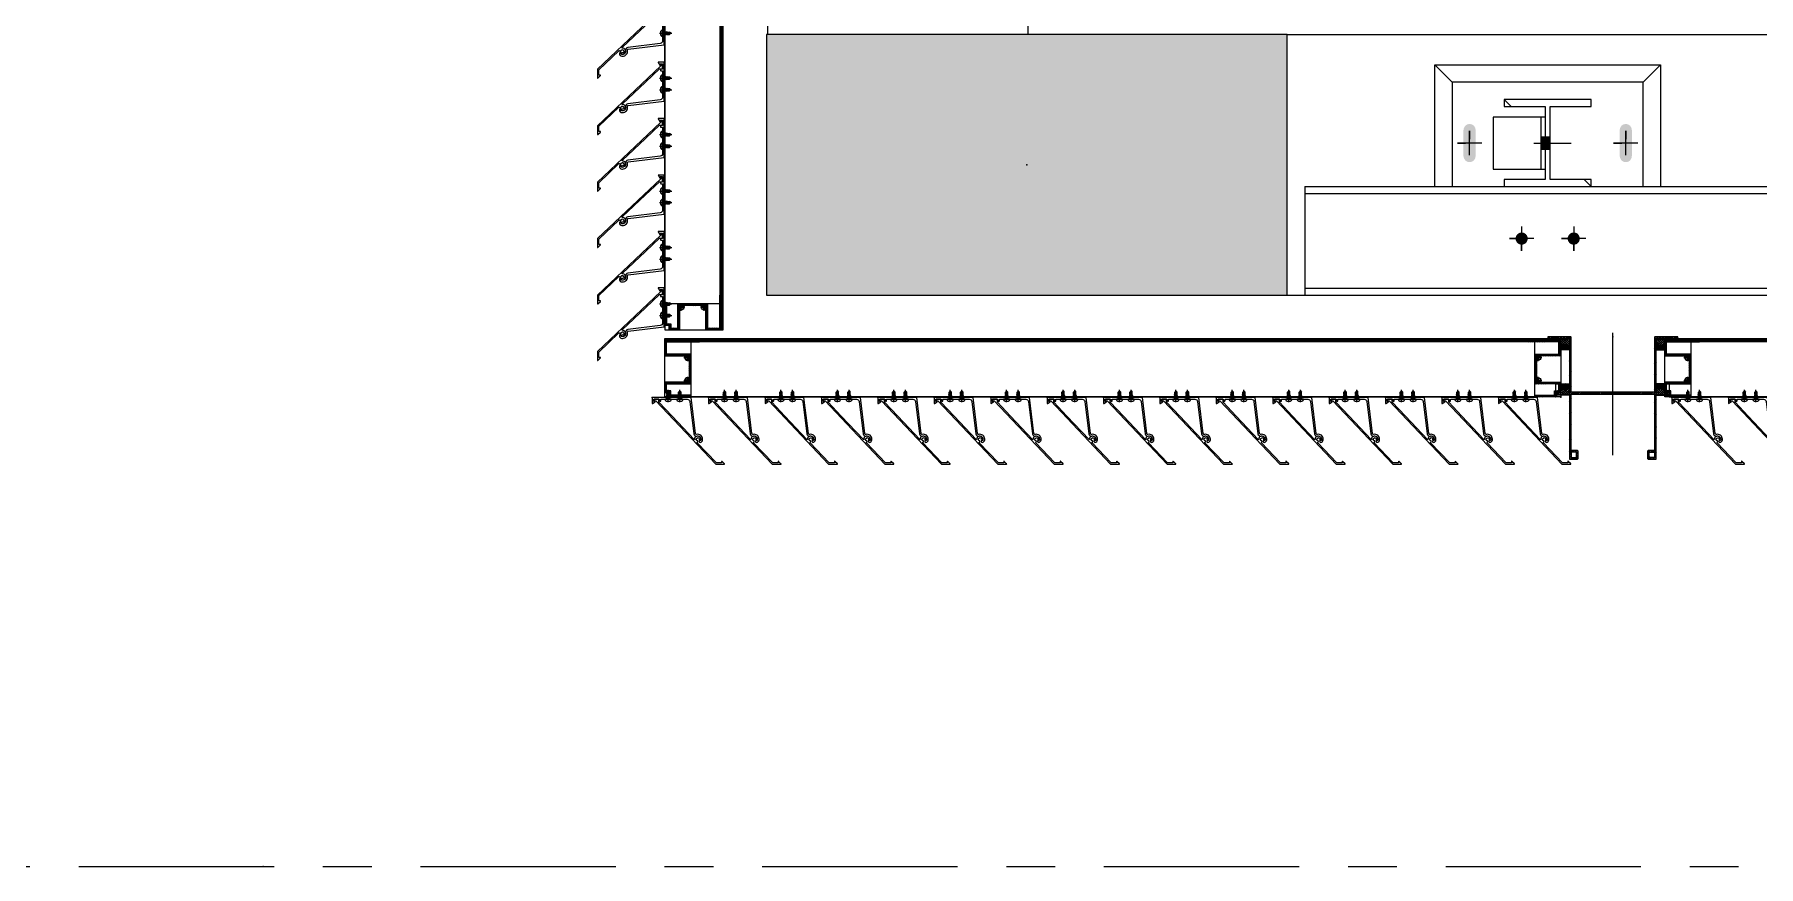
# Model space of a CAD drawing. Header units: millimetres. Extents: x -153298 to 620751, y -313239 to 250031.
# Drawn here: x 64442 to 66428, y 56229 to 57187 of the extents above; entities that cross this region are included whole.
import ezdxf
from ezdxf.enums import TextEntityAlignment as Align

# ---------------------------------------------------------------- set-up
doc = ezdxf.new("R2010")
doc.units = ezdxf.units.MM
for name, pattern in [('CENTER', [2, 1.25, -0.25, 0.25, -0.25]), ('TA_GL_000.90000', [2.475, 0.9, -0.225, 0.225, -0.225, 0.9]), ('XKITLINE00', [0]), ('XKITLINE02', [4, 2, -2])]:
    doc.linetypes.add(name, pattern=pattern)
for name, color, linetype in [('000 - 0_SYM_DWG_GRIDLINE_MAIN_COLOR_251', 251, 'Continuous'), ('000 - 0_SYM_DWG_SLOPE-SYM_TEXT_COLOR_3', 3, 'Continuous'), ('000 - CONCRETE_COL_HATCH_', 251, 'Continuous'), ('000 - EXISTING_COLUMN_CUT_COLOR_5', 5, 'Continuous'), ('000 - EXISTING_CONCRETE_MAIN_COLOR_1', 1, 'Continuous'), ('000 - EXISTING_STEEL-STRUCTURE_MAIN_COLOR_1', 1, 'Continuous'), ('000 - EXISTING_STEEL-STRUCTURE_MAIN_COLOR_2', 2, 'Continuous'), ('000 - GRID', 251, 'CENTER'), ('010 - ASPG_ACCESSORIES_MAIN_COLOR_1', 1, 'Continuous'), ('010 - ASPG_EXTR_MAIN_COLOR_2', 2, 'Continuous'), ('010 - ASPG_FASTERN_MAIN_COLOR_1', 1, 'Continuous'), ('010 - ASPG_FASTERN_SUB_COLOR_1', 2, 'Continuous'), ('010 - ASPG_FASTERN_SYMBOL_', 251, 'Continuous'), ('010 - ASPG_FRAMING_CUT_COLOR_4', 4, 'Continuous'), ('010 - ASPG_FRAMING_DEF_SUB', 250, 'Continuous'), ('010 - ASPG_FRAMING_HATCH_', 251, 'Continuous'), ('010 - ASPG_FRAMING_MAIN_COLOR_2', 2, 'Continuous'), ('010 - ASPG_FRAMING_SUB_COLOR_2', 2, 'Continuous'), ('010 - ASPG_FRAMING_WIPEOUT_', 250, 'Continuous'), ('BOLT & SCREW', 251, 'Continuous')]:
    doc.layers.add(name, color=color, linetype=linetype)
doc.layers.add('010 - ASPG_EXTR_DEF_SUB', color=250, linetype='Continuous', plot=False)
doc.layers.add('010 - ASPG_FASTERN_DEF_SUB', color=250, linetype='Continuous', plot=False)
doc.layers.add('12-GRID', color=1, linetype='CENTER', lineweight=13)
doc.layers.add('SCREW', color=8, linetype='Continuous', lineweight=5)
doc.styles.add('ARIAL', font='arial.ttf')
doc.styles.add('TA', font='', dxfattribs={"height": 4.5})
doc.styles.get('TA').set_extended_font_data('Cordia New')
pattern_1 = [(270, (1257419.24324, -520041.6224), (0.65495992507, -1.1344238721), [0.7562825814, -1.5125651628]), (30, (1257419.24324, -520041.6224), (0.65495992936, 1.1344238696), [0.7562825814, -1.5125651628]), (330, (1257419.24324, -520041.6224), (1.30991985442, -2.48e-09), [-1.5125651628, 0.7562825814])]
pattern_2 = [(315, (1257419.4929, -520021.6224), (1.3369313545, 1.3369313545), []), (45, (1257419.4929, -520021.6224), (-1.3369313545, 1.3369313545), [])]
pattern_3 = [(270, (1257419.4425, -520043.9224), (0.65495992507, -1.1344238721), [0.7562825814, -1.5125651628]), (30, (1257419.4425, -520043.9224), (0.65495992936, 1.1344238696), [0.7562825814, -1.5125651628]), (330, (1257419.4425, -520043.9224), (1.30991985442, -2.48e-09), [-1.5125651628, 0.7562825814])]
pattern_4 = [(315, (1257419.1929, -520023.9224), (1.3369313545, 1.3369313545), []), (45, (1257419.1929, -520023.9224), (-1.3369313545, 1.3369313545), [])]

# ---------------------------------------------------------------- blocks, each defined once
blk = doc.blocks.new('*A215214')
at = {"layer": '000 - EXISTING_STEEL-STRUCTURE_MAIN_COLOR_1', "linetype": 'XKITLINE00', "lineweight": 0}
for p, q in [((444.062408, 138.915979), (443.998408, 138.979979)), ((443.998408, 138.979979), (443.998408, 138.979979)), ((444.422408, 138.555979), (444.374408, 138.603979)), ((444.798408, 138.179979), (444.734408, 138.243979))]:
    blk.add_line(p, q, dxfattribs=at)
blk = doc.blocks.new('*A21372057')
at = {"layer": '000 - EXISTING_CONCRETE_MAIN_COLOR_1', "linetype": 'XKITLINE00', "lineweight": 0}
for p, q in [((441.998408, 140.179979), (488.150408, 140.179979)), ((441.998408, 137.779979), (442.158408, 137.779979))]:
    blk.add_line(p, q, dxfattribs=at)
blk = doc.blocks.new('*A21842104')
at = {"layer": '000 - EXISTING_CONCRETE_MAIN_COLOR_1', "linetype": 'XKITLINE00', "lineweight": 0}
for p, q in [((439.608418, 140.179979), (439.608418, 162.339977)), ((437.208418, 140.179979), (437.208418, 140.339979))]:
    blk.add_line(p, q, dxfattribs=at)
blk = doc.blocks.new('*A22462166')
at = {"layer": '000 - EXISTING_STEEL-STRUCTURE_MAIN_COLOR_1', "linetype": 'XKITLINE00', "lineweight": 0}
for p, q in [((445.278408, 139.139979), (443.518408, 139.139979)), ((443.518408, 139.139979), (443.518408, 138.179979)), ((445.278408, 138.179979), (445.278408, 139.139979))]:
    blk.add_line(p, q, dxfattribs=at)
blk = doc.blocks.new('*A22472167')
at = {"layer": '000 - EXISTING_STEEL-STRUCTURE_MAIN_COLOR_1', "linetype": 'XKITLINE00', "lineweight": 0}
for p, q in [((443.358408, 138.179979), (443.358408, 139.299979)), ((443.358408, 139.299979), (445.438408, 139.299979)), ((443.518408, 139.139979), (443.358408, 139.299979)), ((445.278408, 139.139979), (445.438408, 139.299979)), ((445.438408, 139.299979), (445.438408, 138.179979))]:
    blk.add_line(p, q, dxfattribs=at)
blk = doc.blocks.new('*A22482168')
at = {"layer": '000 - EXISTING_STEEL-STRUCTURE_MAIN_COLOR_1', "linetype": 'XKITLINE00', "lineweight": 0}
for p, q in [((444.374408, 138.820005), (443.894408, 138.820005)), ((443.894408, 138.820005), (443.894408, 138.340005)), ((444.334408, 138.820005), (444.334408, 138.340005)), ((443.894408, 138.340005), (444.374408, 138.340005))]:
    blk.add_line(p, q, dxfattribs=at)
blk = doc.blocks.new('*A22732193')
at = {"layer": '000 - EXISTING_STEEL-STRUCTURE_MAIN_COLOR_2', "linetype": 'XKITLINE00', "lineweight": 0}
for p, q in [((442.158408, 138.179979), (442.158408, 137.179979)), ((442.158408, 138.179979), (443.998408, 138.179979)), ((442.158408, 138.115979), (487.990408, 138.115979)), ((444.798408, 138.179979), (464.674408, 138.179979)), ((442.158408, 137.243979), (487.990408, 137.243979)), ((442.158408, 137.179979), (487.990408, 137.179979))]:
    blk.add_line(p, q, dxfattribs=at)
blk = doc.blocks.new('*A22752195')
at = {"layer": '000 - EXISTING_STEEL-STRUCTURE_MAIN_COLOR_1', "linetype": 'XKITLINE00', "lineweight": 0}
for p, q in [((444.798408, 138.979979), (443.998408, 138.979979)), ((443.998408, 138.979979), (443.998408, 138.915979)), ((443.998408, 138.915979), (444.374408, 138.915979)), ((444.374408, 138.915979), (444.374408, 138.243979)), ((444.422408, 138.915979), (444.798408, 138.915979)), ((444.422408, 138.243979), (444.422408, 138.915979)), ((444.798408, 138.915979), (444.798408, 138.979979)), ((444.374408, 138.243979), (443.998408, 138.243979)), ((443.998408, 138.243979), (443.998408, 138.179979)), ((443.998408, 138.179979), (444.798408, 138.179979)), ((444.798408, 138.243979), (444.422408, 138.243979)), ((444.798408, 138.179979), (444.798408, 138.243979))]:
    blk.add_line(p, q, dxfattribs=at)
blk = doc.blocks.new('*A22922212')
at = {"layer": '000 - EXISTING_STEEL-STRUCTURE_MAIN_COLOR_1', "linetype": 'XKITLINE02', "lineweight": 0}
for p, q in [((444.271048, 138.579953), (444.614408, 138.579953)), ((444.334408, 138.635953), (444.374408, 138.635953)), ((444.374408, 138.635953), (444.422408, 138.635953)), ((444.334408, 138.523953), (444.374408, 138.523953)), ((444.374408, 138.523953), (444.422408, 138.523953))]:
    blk.add_line(p, q, dxfattribs=at)
blk = doc.blocks.new('*A22932213')
at = {"layer": '000 - EXISTING_STEEL-STRUCTURE_MAIN_COLOR_1', "linetype": 'XKITLINE00', "lineweight": 0}
for p, q in [((443.566408, 138.579979), (443.641, 138.579979)), ((443.678408, 138.691979), (443.678408, 138.617387)), ((443.790408, 138.579979), (443.715816, 138.579979)), ((445.006408, 138.579979), (445.081, 138.579979)), ((445.118408, 138.691979), (445.118408, 138.617387)), ((445.230408, 138.579979), (445.155816, 138.579979)), ((443.678408, 138.467979), (443.678408, 138.542571)), ((445.118408, 138.467979), (445.118408, 138.542571))]:
    blk.add_line(p, q, dxfattribs=at)
blk = doc.blocks.new('*A22942214')
at = {"layer": '000 - EXISTING_STEEL-STRUCTURE_MAIN_COLOR_1', "linetype": 'XKITLINE00', "lineweight": 0}
for p, q in [((444.158408, 137.811979), (444.158408, 137.737387)), ((444.638408, 137.811979), (444.638408, 137.737387)), ((444.046408, 137.699979), (444.121, 137.699979)), ((444.158408, 137.587979), (444.158408, 137.662571)), ((444.270408, 137.699979), (444.195816, 137.699979)), ((444.526408, 137.699979), (444.601, 137.699979)), ((444.638408, 137.587979), (444.638408, 137.662571)), ((444.750408, 137.699979), (444.675816, 137.699979))]:
    blk.add_line(p, q, dxfattribs=at)
blk = doc.blocks.new('*A22982218')
at = {"layer": '000 - EXISTING_STEEL-STRUCTURE_MAIN_COLOR_1'}
for points in [[(444.374, 138.524), (444.334, 138.524), (444.334, 138.636), (444.374, 138.636)], [(444.422, 138.524), (444.374, 138.524), (444.374, 138.636), (444.422, 138.636)]]:
    blk.add_hatch(color=256, dxfattribs=at).paths.add_polyline_path(points, flags=17)
at = {"layer": '000 - EXISTING_STEEL-STRUCTURE_MAIN_COLOR_1', "linetype": 'XKITLINE00', "lineweight": 0}
for p, q in [((444.271, 138.58), (444.614, 138.58)), ((444.334, 138.636), (444.374, 138.636)), ((444.374, 138.636), (444.422, 138.636)), ((444.334, 138.524), (444.374, 138.524)), ((444.374, 138.524), (444.422, 138.524))]:
    blk.add_line(p, q, dxfattribs=at)
blk = doc.blocks.new('*A22992219')
at = {"layer": '000 - EXISTING_STEEL-STRUCTURE_MAIN_COLOR_1'}
for points in [[(443.718, 138.74), (443.73, 138.721), (443.734, 138.7), (443.734, 138.46), (443.73, 138.439), (443.718, 138.42), (443.7, 138.408), (443.678, 138.404), (443.657, 138.408), (443.639, 138.42), (443.627, 138.439), (443.622, 138.46), (443.622, 138.7), (443.627, 138.721), (443.639, 138.74), (443.657, 138.752), (443.678, 138.756), (443.7, 138.752)], [(445.158, 138.74), (445.17, 138.721), (445.174, 138.7), (445.174, 138.46), (445.17, 138.439), (445.158, 138.42), (445.14, 138.408), (445.118, 138.404), (445.097, 138.408), (445.079, 138.42), (445.067, 138.439), (445.062, 138.46), (445.062, 138.7), (445.067, 138.721), (445.079, 138.74), (445.097, 138.752), (445.118, 138.756), (445.14, 138.752)]]:
    blk.add_hatch(color=256, dxfattribs=at).paths.add_polyline_path(points, flags=17)
at = {"layer": '000 - EXISTING_STEEL-STRUCTURE_MAIN_COLOR_1', "linetype": 'XKITLINE00', "lineweight": 0}
for p, q in [((443.79, 138.58), (443.566, 138.58)), ((443.678, 138.468), (443.678, 138.692)), ((445.23, 138.58), (445.006, 138.58)), ((445.118, 138.468), (445.118, 138.692))]:
    blk.add_line(p, q, dxfattribs=at)
blk = doc.blocks.new('*A23002220')
at = {"layer": '000 - EXISTING_STEEL-STRUCTURE_MAIN_COLOR_1'}
for points in [[(444.213, 137.689), (444.21, 137.679), (444.205, 137.669), (444.198, 137.66), (444.19, 137.653), (444.18, 137.648), (444.169, 137.645), (444.158, 137.644), (444.147, 137.645), (444.137, 137.648), (444.127, 137.653), (444.119, 137.66), (444.112, 137.669), (444.107, 137.679), (444.103, 137.689), (444.102, 137.7), (444.103, 137.711), (444.107, 137.721), (444.112, 137.731), (444.119, 137.74), (444.127, 137.747), (444.137, 137.752), (444.147, 137.755), (444.158, 137.756), (444.169, 137.755), (444.18, 137.752), (444.19, 137.747), (444.198, 137.74), (444.205, 137.731), (444.21, 137.721), (444.213, 137.711), (444.214, 137.7)], [(444.693, 137.689), (444.69, 137.679), (444.685, 137.669), (444.678, 137.66), (444.67, 137.653), (444.66, 137.648), (444.649, 137.645), (444.638, 137.644), (444.627, 137.645), (444.617, 137.648), (444.607, 137.653), (444.599, 137.66), (444.592, 137.669), (444.587, 137.679), (444.583, 137.689), (444.582, 137.7), (444.583, 137.711), (444.587, 137.721), (444.592, 137.731), (444.599, 137.74), (444.607, 137.747), (444.617, 137.752), (444.627, 137.755), (444.638, 137.756), (444.649, 137.755), (444.66, 137.752), (444.67, 137.747), (444.678, 137.74), (444.685, 137.731), (444.69, 137.721), (444.693, 137.711), (444.694, 137.7)]]:
    blk.add_hatch(color=256, dxfattribs=at).paths.add_polyline_path(points, flags=17)
at = {"layer": '000 - EXISTING_STEEL-STRUCTURE_MAIN_COLOR_1', "linetype": 'XKITLINE00', "lineweight": 0}
for p, q in [((444.158, 137.812), (444.158, 137.588)), ((444.638, 137.812), (444.638, 137.588)), ((444.27, 137.7), (444.046, 137.7)), ((444.75, 137.7), (444.526, 137.7))]:
    blk.add_line(p, q, dxfattribs=at)
blk = doc.blocks.new('*U4815')
at = {"layer": '000 - CONCRETE_COL_HATCH_'}
h = blk.add_hatch(dxfattribs=at)
h.set_pattern_fill('AR-CONC', color=256, scale=0.5)
h.set_pattern_definition([(50, (0, 2e-21), (3.5863, -0.31376), [0.375, -4.125]), (355, (0, 2e-21), (-0.693757, 3.76096), [0.3, -3.3]), (100.4514, (0.299, -0.026), (2.892544, 3.4472), [0.3187, -3.50571]), (46.1842, (0, 1), (5.336207, -0.827596), [0.5625, -6.1875]), (96.6356, (0.4447, 0.931), (4.67331, 4.87059), [0.47805, -5.25857]), (351.1842, (0, 1), (4.67331, 4.87059), [0.45, -4.95]), (21, (0.5, 0.75), (2.984535, -2.013094), [0.375, -4.125]), (326, (0.5, 0.75), (1.216577, 3.62575), [0.3, -3.3]), (71.4514, (0.7487, 0.5822), (4.201112, 1.612656), [0.3187, -3.50571]), (37.5, (0, 2e-21), (0.0607993, 1.6644693), [0, -3.26, 0, -3.35, 0, -3.3125]), (7.5, (0, 2e-21), (1.315348, 1.972059), [0, -1.91, 0, -3.185, 0, -1.2625]), (327.5, (-1.115, 2e-21), (2.669112, -0.1127744), [0, -1.25, 0, -3.9, 0, -5.175]), (317.5, (-1.615, 2e-21), (2.915931, 0.500525), [0, -1.625, 0, -2.59, 0, -3.675])])
h.paths.add_polyline_path([(-300, -150), (300, -150), (300, 150), (-300, 150)])
blk.add_point((0, 0))
at = {"layer": '000 - EXISTING_COLUMN_CUT_COLOR_5'}
blk.add_lwpolyline([(-300, -150), (300, -150), (300, 150), (-300, 150)], close=True, dxfattribs=at)
blk = doc.blocks.new('W-1-PP19-ST-ENT1-1_20260610-023014_UPPF_ST')
at = {"color": 6}
blk.add_blockref('*U4815', (-1300, 808), dxfattribs=at)
at = {"layer": '000 - EXISTING_CONCRETE_MAIN_COLOR_1', "lineweight": 0, "xscale": 125, "yscale": 125, "zscale": 125}
for name in ['*A21842104', '*A21372057']:
    blk.add_blockref(name, (-56249.8, -16564.5), dxfattribs=at)
at = {"layer": '000 - EXISTING_STEEL-STRUCTURE_MAIN_COLOR_1', "lineweight": 0, "xscale": 125, "yscale": 125, "zscale": 125}
for name in ['*A22472167', '*A22462166', '*A215214', '*A22752195', '*A22992219', '*A22482168', '*A22932213', '*A22922212', '*A22982218', '*A22942214', '*A23002220']:
    blk.add_blockref(name, (-56249.8, -16489.5), dxfattribs=at)
at = {"layer": '000 - EXISTING_STEEL-STRUCTURE_MAIN_COLOR_2', "lineweight": 0, "xscale": 125, "yscale": 125, "zscale": 125}
blk.add_blockref('*A22732193', (-56249.8, -16489.5), dxfattribs=at)
blk = doc.blocks.new('*U4769')
at = {"layer": '000 - 0_SYM_DWG_GRIDLINE_MAIN_COLOR_251', "color": 0, "linetype": 'ByBlock', "ltscale": 5}
blk.add_line((20, 0), (-600, 0), dxfattribs=at)
at = {"layer": '000 - 0_SYM_DWG_GRIDLINE_MAIN_COLOR_251', "color": 0}
blk.add_point((0, 0), dxfattribs=at)
at = {"style": 'TA', "flags": 1}
blk.add_attdef('LOCATION', (6, -6), '', height=4.5, rotation=270, dxfattribs=at)
at = {"layer": '000 - 0_SYM_DWG_SLOPE-SYM_TEXT_COLOR_3', "style": 'ARIAL'}
blk.add_attdef('GRID-HEAD', text='', height=4, rotation=180, dxfattribs=at).set_placement((40, 0), align=Align.MIDDLE_CENTER)
blk = doc.blocks.new('W-1-PP19-ST-ENT1-1_20260610-010700_LOPF_DIMS')
at = {"layer": '000 - GRID', "linetype": 'TA_GL_000.90000', "xscale": 50, "yscale": 50, "zscale": 50, "rotation": 180}
blk.add_blockref('*U4769', (-2180, 0), dxfattribs=at)
blk = doc.blocks.new('*U6143')
at = {"layer": '12-GRID', "color": 8, "linetype": 'CENTER'}
for p, q in [((0, -6.2), (0, 2.2)), ((-4.2, -2), (4.2, -2))]:
    blk.add_line(p, q, dxfattribs=at)
at = {"layer": 'BOLT & SCREW'}
for p, q in [((-0.6, -1.8), (-1.8, -1.6)), ((-0.6, -2.2), (-1.8, -2.4)), ((-0.5, -1.8), (-0.9, -1.6)), ((-0.5, -2.2), (-0.9, -2.4)), ((-0.2, -1.4), (-0.4, -0.2)), ((-0.2, -1.5), (-0.4, -1.1)), ((-0.2, -2.5), (-0.4, -2.9)), ((-0.2, -2.6), (-0.4, -3.8)), ((0.2, -1.4), (0.4, -0.2)), ((0.2, -1.5), (0.4, -1.1)), ((0.4, -2.9), (0.2, -2.5)), ((0.2, -2.6), (0.4, -3.8)), ((0.5, -1.8), (0.9, -1.6)), ((0.5, -2.2), (0.9, -2.4)), ((0.6, -1.8), (1.8, -1.6)), ((0.6, -2.2), (1.8, -2.4))]:
    blk.add_line(p, q, dxfattribs=at)
for points in [[(-1.8, -1.6), (-0.9, -1.6, 0.414214), (-0.4, -1.1), (-0.4, -0.2), (0.4, -0.2), (0.4, -1.1, 0.414214), (0.9, -1.6), (1.8, -1.6), (1.8, -2.4), (0.9, -2.4, 0.414214), (0.4, -2.9), (0.4, -3.8), (-0.4, -3.8), (-0.4, -2.9, 0.414214), (-0.9, -2.4), (-1.8, -2.4)], [(0.2, -2.5, -0.414214), (0.5, -2.2), (0.6, -2.2), (0.6, -1.8), (0.5, -1.8, -0.414214), (0.2, -1.5), (0.2, -1.4), (-0.2, -1.4), (-0.2, -1.5, -0.414214), (-0.5, -1.8), (-0.6, -1.8), (-0.6, -2.2), (-0.5, -2.2, -0.414214), (-0.2, -2.5), (-0.2, -2.6), (0.2, -2.6)]]:
    blk.add_lwpolyline(points, format="xyb", close=True, dxfattribs=at)
blk.add_circle((0, -2), 3.5, dxfattribs=at)
blk = doc.blocks.new('000_ASPG_TYP_FILES_20260218-010703_FRAME_EXTR_')
at = {"layer": '010 - ASPG_FRAMING_HATCH_'}
h = blk.add_hatch(dxfattribs=at)
h.set_pattern_fill('ANSI32', color=256, scale=0.1, angle=180)
edge = h.paths.add_edge_path()
edge.add_line((2, 16), (2, 2))
edge.add_line((2, 2), (39.7, 2))
edge.add_arc((39.7, 1.7), 0.3, 0, 90, ccw=False)
edge.add_line((40, 1.7), (40, 0.3))
edge.add_arc((39.7, 0.3), 0.3, -90, 0, ccw=False)
edge.add_line((39.7, 0), (0.3, 0))
edge.add_arc((0.3, 0.3), 0.3, 180, 270, ccw=False)
edge.add_line((0, 0.3), (0, 17.7))
edge.add_arc((0.3, 17.7), 0.3, 90, 180, ccw=False)
edge.add_line((0.3, 18), (22.6, 18))
edge.add_arc((22.6, 18.5), 0.5, 270, 380.2095)
edge.add_arc((26.2, 19.8), 3.35, 182.0638, 200.2095, ccw=False)
edge.add_arc((23.6, 19.7), 0.76, 2.0638, 182.0638, ccw=False)
edge.add_arc((26.2, 19.8), 1.83, 182.0638, 447.9362)
edge.add_arc((26.3, 22.4), 0.76, 87.9362, 267.9362, ccw=False)
edge.add_arc((26.2, 19.8), 3.35, 69.7905, 87.9362, ccw=False)
edge.add_arc((27.5, 23.4), 0.5, 249.7905, 360)
edge.add_line((28, 23.4), (28, 26.7))
edge.add_line((28, 26.7), (28.5, 27.2))
edge.add_line((28.5, 27.2), (28, 27.7))
edge.add_line((28, 27.7), (28, 38.6))
edge.add_line((28, 38.6), (28.5, 39.1))
edge.add_line((28.5, 39.1), (28, 39.6))
edge.add_line((28, 39.6), (28, 42.9))
edge.add_arc((27.5, 42.9), 0.5, 0, 110.2095)
edge.add_arc((26.2, 46.5), 3.35, 272.0638, 290.2095, ccw=False)
edge.add_arc((26.3, 43.9), 0.76, 92.0638, 272.0638, ccw=False)
edge.add_arc((26.2, 46.5), 1.83, 272.0638, 537.9362)
edge.add_arc((23.6, 46.6), 0.76, 177.9362, 357.9362, ccw=False)
edge.add_arc((26.2, 46.5), 3.35, 159.7905, 177.9362, ccw=False)
edge.add_arc((22.6, 47.8), 0.5, 339.7905, 450)
edge.add_line((22.6, 48.3), (0.3, 48.3))
edge.add_arc((0.3, 48.6), 0.3, 180, 270, ccw=False)
edge.add_line((0, 48.6), (0, 60))
edge.add_arc((0.3, 60), 0.3, 90, 180, ccw=False)
edge.add_line((0.3, 60.3), (5, 60.3))
edge.add_line((5, 60.3), (5, 65))
edge.add_arc((5.3, 65), 0.3, 90, 180, ccw=False)
edge.add_line((5.3, 65.3), (30, 65.3))
edge.add_line((30, 65.3), (30, 63.6))
edge.add_arc((29.7, 63.6), 0.3, -90, 0, ccw=False)
edge.add_line((29.7, 63.3), (7.3, 63.3))
edge.add_arc((7.3, 63), 0.3, 90, 180)
edge.add_line((7, 63), (7, 58.3))
edge.add_line((7, 58.3), (2.3, 58.3))
edge.add_arc((2.3, 58), 0.3, 90, 180)
edge.add_line((2, 58), (2, 50.6))
edge.add_arc((2.3, 50.6), 0.3, 180, 270)
edge.add_line((2.3, 50.3), (29.7, 50.3))
edge.add_arc((29.7, 50), 0.3, 0, 90, ccw=False)
edge.add_line((30, 50), (30, 26.7))
edge.add_line((30, 26.7), (30, 16.3))
edge.add_arc((29.7, 16.3), 0.3, -90, 0, ccw=False)
edge.add_line((29.7, 16), (2, 16))
at = {"layer": '010 - ASPG_FRAMING_CUT_COLOR_4'}
blk.add_lwpolyline([(2, 16), (2, 2), (39.7, 2, -0.414214), (40, 1.7), (40, 0.3, -0.414214), (39.7, 0), (0.3, 0, -0.414214), (0, 0.3), (0, 17.7, -0.414214), (0.3, 18), (22.6, 18, 0.52173), (23, 18.7, -0.079342), (22.8, 19.7, -1), (24.3, 19.8, 2.296346), (26.2, 21.7, -1), (26.3, 23.2, -0.079342), (27.3, 23, 0.52173), (28, 23.4), (28, 26.7), (28.5, 27.2), (28, 27.7), (28, 38.6), (28.5, 39.1), (28, 39.6), (28, 42.9, 0.52173), (27.3, 43.3, -0.079342), (26.3, 43.1, -1), (26.2, 44.6, 2.296346), (24.3, 46.5, -1), (22.8, 46.6, -0.079342), (23, 47.6, 0.52173), (22.6, 48.3), (0.3, 48.3, -0.414214), (0, 48.6), (0, 60, -0.414214), (0.3, 60.3), (5, 60.3), (5, 65, -0.414214), (5.3, 65.3), (30, 65.3), (30, 63.6, -0.414214), (29.7, 63.3), (7.3, 63.3, 0.414214), (7, 63), (7, 58.3), (2.3, 58.3, 0.414214), (2, 58), (2, 50.6, 0.414214), (2.3, 50.3), (29.7, 50.3, -0.414214), (30, 50), (30, 26.7), (30, 16.3, -0.414214), (29.7, 16)], format="xyb", close=True, dxfattribs=at)
for p in [(26.2, 48.5), (26.2, 21.8)]:
    blk.add_blockref('*U6143', p)
blk = doc.blocks.new('*U6144')
at = {"layer": '010 - ASPG_FRAMING_HATCH_', "transparency": 33554585}
h = blk.add_hatch(dxfattribs=at)
h.set_pattern_fill('ANSI32', color=256, scale=0.25)
edge = h.paths.add_edge_path()
edge.add_line((2, -50), (2, -75))
edge.add_line((2, -75), (0, -75))
edge.add_line((0, -75), (0, -49))
edge.add_arc((1, -49), 1, 90, 180, ccw=False)
edge.add_line((1, -48), (63, -48))
edge.add_arc((63, -47), 1, 270, 360)
edge.add_line((64, -47), (64, 47))
edge.add_arc((63, 47), 1, 0, 90)
edge.add_line((63, 48), (1, 48))
edge.add_arc((1, 49), 1, 180, 270, ccw=False)
edge.add_line((0, 49), (0, 75))
edge.add_line((0, 75), (2, 75))
edge.add_line((2, 75), (2, 50))
edge.add_line((2, 50), (141, 50))
edge.add_line((141, 50), (141, 41))
edge.add_arc((140, 41), 1, 270, 360, ccw=False)
edge.add_line((140, 40), (132, 40))
edge.add_arc((132, 41), 1, 180, 270, ccw=False)
edge.add_line((131, 41), (131, 47))
edge.add_arc((130, 47), 1, 0, 90)
edge.add_line((130, 48), (67, 48))
edge.add_arc((67, 47), 1, 90, 180)
edge.add_line((66, 47), (66, -47))
edge.add_arc((67, -47), 1, 180, 270)
edge.add_line((67, -48), (130, -48))
edge.add_arc((130, -47), 1, 270, 360)
edge.add_line((131, -47), (131, -41))
edge.add_arc((132, -41), 1, 90, 180, ccw=False)
edge.add_line((132, -40), (140, -40))
edge.add_arc((140, -41), 1, 0, 90, ccw=False)
edge.add_line((141, -41), (141, -50))
edge.add_line((141, -50), (2, -50))
h.paths.add_polyline_path([(139, 48), (139, 42), (133, 42), (133, 48)], flags=16)
h.paths.add_polyline_path([(139, -48), (139, -42), (133, -42), (133, -48)], flags=16)
at = {"layer": '010 - ASPG_FRAMING_HATCH_'}
h = blk.add_hatch(dxfattribs=at)
h.set_pattern_fill('ANSI37', color=256, scale=0.595498, angle=-90)
h.set_pattern_definition(pattern_4)
edge = h.paths.add_edge_path()
edge.add_ellipse((11.5, 55), major_axis=(0, -5), ratio=0.644482, start_angle=180, end_angle=360, ccw=False)
edge.add_line((11.5, 60), (2, 60))
edge.add_arc((-7.9, 55), 11.1, -26.7963, 26.7963, ccw=False)
edge.add_line((2, 50), (11.5, 50))
h = blk.add_hatch(dxfattribs=at)
h.set_pattern_fill('HONEY', color=256, scale=0.238199, angle=-90)
h.set_pattern_definition(pattern_3)
edge = h.paths.add_edge_path()
edge.add_ellipse((11.8, 55), major_axis=(0, -5), ratio=0.644482, start_angle=0, end_angle=360, ccw=False)
h = blk.add_hatch(dxfattribs=at)
h.set_pattern_fill('HONEY', color=256, scale=0.238199, angle=-90)
h.set_pattern_definition(pattern_1)
edge = h.paths.add_edge_path()
edge.add_ellipse((57.5, 55), major_axis=(0, -5), ratio=0.644482, start_angle=0, end_angle=360)
h = blk.add_hatch(dxfattribs=at)
h.set_pattern_fill('ANSI37', color=256, scale=0.595498, angle=-90)
h.set_pattern_definition(pattern_2)
edge = h.paths.add_edge_path()
edge.add_ellipse((57.8, 55), major_axis=(0, -5), ratio=0.644482, start_angle=0, end_angle=180)
edge.add_line((57.8, 60), (62, 60))
edge.add_arc((62, 60.3), 0.3, -90, 0)
edge.add_line((62.3, 60.3), (62.3, 61))
edge.add_line((62.3, 61), (61.8, 61.5))
edge.add_line((61.8, 61.5), (62.3, 62))
edge.add_line((62.3, 62), (61.8, 62.5))
edge.add_line((61.8, 62.5), (62.3, 63))
edge.add_line((62.3, 63), (61.8, 63.5))
edge.add_line((61.8, 63.5), (62.3, 64))
edge.add_line((62.3, 64), (62.3, 65))
edge.add_line((62.3, 65), (63.3, 65))
edge.add_line((63.3, 65), (63.8, 65.5))
edge.add_line((63.8, 65.5), (64.3, 65))
edge.add_line((64.3, 65), (64.8, 65.5))
edge.add_line((64.8, 65.5), (65.3, 65))
edge.add_line((65.3, 65), (65.8, 65.5))
edge.add_line((65.8, 65.5), (66.3, 65))
edge.add_line((66.3, 65), (67, 65))
edge.add_arc((67, 65.3), 0.3, -90, 0)
edge.add_line((67.3, 65.3), (67.3, 60))
edge.add_arc((77.2, 55), 11.1, 153.2037, 206.7963)
edge.add_line((67.3, 50), (57.8, 50))
h = blk.add_hatch(dxfattribs=at)
h.set_pattern_fill('ANSI37', color=256, scale=0.595498, angle=-90)
h.set_pattern_definition(pattern_4)
edge = h.paths.add_edge_path()
edge.add_ellipse((11.5, -55), major_axis=(0, 5), ratio=0.644482, start_angle=0, end_angle=180)
edge.add_line((11.5, -60), (2, -60))
edge.add_arc((-7.9, -55), 11.1, 333.2037, 386.7963)
edge.add_line((2, -50), (11.5, -50))
h = blk.add_hatch(dxfattribs=at)
h.set_pattern_fill('HONEY', color=256, scale=0.238199, angle=-90)
h.set_pattern_definition(pattern_3)
edge = h.paths.add_edge_path()
edge.add_ellipse((11.8, -55), major_axis=(0, 5), ratio=0.644482, start_angle=0, end_angle=360)
h = blk.add_hatch(dxfattribs=at)
h.set_pattern_fill('HONEY', color=256, scale=0.238199, angle=-90)
h.set_pattern_definition(pattern_1)
edge = h.paths.add_edge_path()
edge.add_ellipse((57.5, -55), major_axis=(0, 5), ratio=0.644482, start_angle=0, end_angle=360, ccw=False)
h = blk.add_hatch(dxfattribs=at)
h.set_pattern_fill('ANSI37', color=256, scale=0.595498, angle=-90)
h.set_pattern_definition(pattern_2)
edge = h.paths.add_edge_path()
edge.add_ellipse((57.8, -55), major_axis=(0, 5), ratio=0.644482, start_angle=180, end_angle=360, ccw=False)
edge.add_line((57.8, -60), (62, -60))
edge.add_arc((62, -60.3), 0.3, 360, 450, ccw=False)
edge.add_line((62.3, -60.3), (62.3, -61))
edge.add_line((62.3, -61), (61.8, -61.5))
edge.add_line((61.8, -61.5), (62.3, -62))
edge.add_line((62.3, -62), (61.8, -62.5))
edge.add_line((61.8, -62.5), (62.3, -63))
edge.add_line((62.3, -63), (61.8, -63.5))
edge.add_line((61.8, -63.5), (62.3, -64))
edge.add_line((62.3, -64), (62.3, -65))
edge.add_line((62.3, -65), (63.3, -65))
edge.add_line((63.3, -65), (63.8, -65.5))
edge.add_line((63.8, -65.5), (64.3, -65))
edge.add_line((64.3, -65), (64.8, -65.5))
edge.add_line((64.8, -65.5), (65.3, -65))
edge.add_line((65.3, -65), (65.8, -65.5))
edge.add_line((65.8, -65.5), (66.3, -65))
edge.add_line((66.3, -65), (67, -65))
edge.add_arc((67, -65.3), 0.3, 360, 450, ccw=False)
edge.add_line((67.3, -65.3), (67.3, -60))
edge.add_arc((77.2, -55), 11.1, 153.2037, 206.7963, ccw=False)
edge.add_line((67.3, -50), (57.8, -50))
at = {"layer": '010 - ASPG_FASTERN_DEF_SUB'}
blk.add_point((0, 0), dxfattribs=at)
at = {"layer": '010 - ASPG_FRAMING_CUT_COLOR_4'}
blk.add_lwpolyline([(2, -50), (2, -75), (0, -75), (0, -49, -0.414214), (1, -48), (63, -48, 0.414214), (64, -47), (64, 47, 0.414214), (63, 48), (1, 48, -0.414214), (0, 49), (0, 75), (2, 75), (2, 50), (141, 50), (141, 41, -0.414214), (140, 40), (132, 40, -0.414214), (131, 41), (131, 47, 0.414214), (130, 48), (67, 48, 0.414214), (66, 47), (66, -47, 0.414214), (67, -48), (130, -48, 0.414214), (131, -47), (131, -41, -0.414214), (132, -40), (140, -40, -0.414214), (141, -41), (141, -50)], format="xyb", close=True, dxfattribs=at)
for points in [[(139, 48), (139, 42), (133, 42), (133, 48)], [(139, -48), (139, -42), (133, -42), (133, -48)]]:
    blk.add_lwpolyline(points, close=True, dxfattribs=at)
at = {"layer": '010 - ASPG_FRAMING_DEF_SUB', "transparency": 33554508}
blk.add_line((136.5, 0), (-4.5, 0), dxfattribs=at)
at = {"layer": '010 - ASPG_FRAMING_DEF_SUB', "transparency": 33554457}
for points in [[(2, 50), (15, 50), (15, 60), (2, 60)], [(54.3, 50), (67.3, 50), (67.3, 65.5), (54.3, 65.5)], [(2, -50), (15, -50), (15, -60), (2, -60)], [(54.3, -50), (67.3, -50), (67.3, -65.5), (54.3, -65.5)]]:
    blk.add_lwpolyline(points, close=True, dxfattribs=at)
at = {"layer": '010 - ASPG_FRAMING_SUB_COLOR_2'}
for points in [[(11.8, 50), (2, 50, 0.238199), (2, 60), (11.8, 60)], [(57.5, 50), (67.3, 50, -0.238199), (67.3, 60), (67.3, 65.3, -0.414214), (67, 65), (66.3, 65), (65.8, 65.5), (65.3, 65), (64.8, 65.5), (64.3, 65), (63.8, 65.5), (63.3, 65), (62.3, 65), (62.3, 64), (61.8, 63.5), (62.3, 63), (61.8, 62.5), (62.3, 62), (61.8, 61.5), (62.3, 61), (62.3, 60.3, -0.414214), (62, 60), (57.5, 60)], [(11.8, -50), (2, -50, -0.238199), (2, -60), (11.8, -60)], [(57.5, -50), (67.3, -50, 0.238199), (67.3, -60), (67.3, -65.3, 0.414214), (67, -65), (66.3, -65), (65.8, -65.5), (65.3, -65), (64.8, -65.5), (64.3, -65), (63.8, -65.5), (63.3, -65), (62.3, -65), (62.3, -64), (61.8, -63.5), (62.3, -63), (61.8, -62.5), (62.3, -62), (61.8, -61.5), (62.3, -61), (62.3, -60.3, 0.414214), (62, -60), (57.5, -60)]]:
    blk.add_lwpolyline(points, format="xyb", dxfattribs=at)
at = {"layer": '010 - ASPG_FRAMING_SUB_COLOR_2', "extrusion": (0, 0, -1)}
for centre, major_axis in [((11.8, 55), (0, -5)), ((57.5, -55), (0, 5))]:
    blk.add_ellipse(centre, major_axis=major_axis, ratio=0.644482, dxfattribs=at)
at = {"layer": '010 - ASPG_FRAMING_SUB_COLOR_2'}
for centre, major_axis in [((57.5, 55), (0, -5)), ((11.8, -55), (0, 5))]:
    blk.add_ellipse(centre, major_axis=major_axis, ratio=0.644482, dxfattribs=at)
blk = doc.blocks.new('PZG35-9D5')
at = {"layer": '010 - ASPG_FASTERN_SUB_COLOR_1', "color": 8}
for p, q in [((-1.4, 0), (-1.4, -1.1)), ((1.4, 0), (1.4, -0.6)), ((-1.9, -1.4), (1.9, -0.9)), ((-1.9, -1.4), (-1.4, -1.1)), ((-1.9, -1.4), (-1.4, -1.7)), ((-1.9, -2.7), (1.9, -2.2)), ((-1.9, -2.7), (-1.4, -2.4)), ((-1.9, -2.7), (-1.4, -3)), ((-1.9, -4), (-1.4, -3.7)), ((-1.9, -4), (-1, -3.9)), ((-1.9, -4), (-1.4, -4.3)), ((-1.4, -1.1), (1.4, -0.6)), ((-1.4, -1.7), (1.4, -1.2)), ((-1.4, -1.7), (-1.4, -2.4)), ((-1.4, -2.4), (1.4, -1.9)), ((-1.4, -3), (1.4, -2.5)), ((-1.4, -3), (-1.4, -3.7)), ((-1.4, -3.7), (-0.8, -3.6)), ((-1.4, -4.3), (-1.4, -8.1)), ((-1.4, -4.3), (-1.2, -4.3)), ((0, -9.5), (-1.4, -8.1)), ((0, -9.5), (1.4, -8.1)), ((0.6, -3.3), (1.4, -3.2)), ((0.7, -3.7), (1.9, -3.5)), ((0.7, -3.9), (1.4, -3.8)), ((0.7, -4.6), (1.4, -4.5)), ((0.7, -5), (1.9, -4.8)), ((0.7, -5.2), (1.4, -5.1)), ((1.9, -0.9), (1.4, -0.6)), ((1.9, -0.9), (1.4, -1.2)), ((1.4, -1.2), (1.4, -1.9)), ((1.9, -2.2), (1.4, -1.9)), ((1.9, -2.2), (1.4, -2.5)), ((1.4, -2.5), (1.4, -3.2)), ((1.9, -3.5), (1.4, -3.2)), ((1.9, -3.5), (1.4, -3.8)), ((1.4, -3.8), (1.4, -4.5)), ((1.9, -4.8), (1.4, -4.5)), ((1.9, -4.8), (1.4, -5.1)), ((1.4, -5.1), (1.4, -8.1))]:
    blk.add_line(p, q, dxfattribs=at)
blk.add_lwpolyline([(0, -9.5), (0.7, -5.2), (0.7, -3.6, 0.417657), (0.4, -3.3, 0.108102), (-0.8, -3.6), (-1.4, -4.7)], format="xyb", dxfattribs=at)
at = {"layer": '010 - ASPG_FASTERN_SYMBOL_'}
blk.add_line((0, 3.7), (0, -10.5), dxfattribs=at)
blk = doc.blocks.new('*U4841')
at = {"layer": '010 - ASPG_FASTERN_MAIN_COLOR_1'}
blk.add_lwpolyline([(3, 1.8, 0.09906), (0.8, 2.5), (0.8, 2.3), (-0.8, 2.3), (-0.8, 2.5, 0.09906), (-3, 1.8, 0.266588), (-3.5, 1), (-3.5, 0.2, 0.414214), (-3.3, 0), (3.3, 0, 0.414214), (3.5, 0.2), (3.5, 1, 0.266588)], format="xyb", close=True, dxfattribs=at)
at = {"layer": 'SCREW'}
blk.add_blockref('PZG35-9D5', (0, 0), dxfattribs=at)
blk = doc.blocks.new('*U4840')
blk.add_point((0, 0))
at = {"layer": '010 - ASPG_ACCESSORIES_MAIN_COLOR_1'}
blk.add_lwpolyline([(-39.7, -0.6, 0.414214), (-40, -0.9), (-40, -7.4, 0.57735), (-39.7, -7.6), (-36.6, -5.8, 0.767327), (-36.8, -5.3), (-37.9, -5.3, -0.414214), (-38.2, -5), (-38.2, -2.8, -0.414214), (-38, -2.6), (-32.2, -2.6, -0.388879), (-32, -2.8), (-31.8, -4.3, 0.388879), (-31.3, -4.8), (-30.3, -4.8, 0.414214), (-30, -4.5), (-30, -2.9, -0.414214), (-29.7, -2.6), (0.4, -2.6, -0.378969), (3.4, -5.2), (8, -42.5, 0.446593), (11.6, -45.1, -0.489802), (16.1, -48.7), (16.1, -49.4, -0.18248), (15.8, -50, -0.267949), (15.3, -50.2, 1.122115), (15.1, -52.3, 0.405004), (18.1, -49.4), (18.1, -48.7, 0.489805), (11.2, -43.1, -0.446597), (9.9, -42.3), (4.9, -0.8, 0.364176), (4.6, -0.6)], format="xyb", close=True, dxfattribs=at)
at = {"layer": '010 - ASPG_EXTR_DEF_SUB'}
blk.add_point((-40, -0.5), dxfattribs=at)
at = {"layer": '010 - ASPG_EXTR_MAIN_COLOR_2'}
blk.add_lwpolyline([(11.4, -48.2), (11.5, -47.4), (12.2, -47.6), (12.3, -46.8, -0.535538), (14.2, -49.2, 0.991572), (15.7, -49.6, 1.157025), (8.8, -48.8, -0.688558), (8.3, -49), (-17.1, -22.2), (-32.3, -6.1), (-32.3, -2.9, 0.414312), (-32.6, -2.6), (-37.5, -2.6, 0.414116), (-37.8, -2.9), (-37.8, -4.3, 0.414214), (-37.5, -4.6), (-36, -4.6, -0.205895), (-35.8, -4.7), (33.2, -77.5), (43.1, -77.5, 0.668179), (43.4, -77), (40.5, -74.2, 0.668179), (40, -74.4), (40, -76), (33.9, -76), (11.9, -52.8, -0.558354), (12.1, -52, 0.766275), (12, -50.4, -0.438583), (10.7, -48.1)], format="xyb", close=True, dxfattribs=at)
at = {"layer": 'SCREW', "rotation": 180}
for p in [(-21.6, -2.5), (-8.2, -2.5)]:
    blk.add_blockref('*U4841', p, dxfattribs=at)
blk = doc.blocks.new('*U5427')
blk.add_wipeout([(1530, 4), (60, 4), (60, 69.3), (1530, 69.3)]).dxf.layer = '010 - ASPG_FRAMING_WIPEOUT_'
at = {"color": 1}
blk.add_point((60, 69.5), dxfattribs=at)
at = {"layer": '010 - ASPG_FRAMING_MAIN_COLOR_2'}
blk.add_lwpolyline([(1500, 69.3), (90, 69.3), (90, 6), (1500, 6)], close=True, dxfattribs=at)
at = {"layer": '010 - ASPG_FRAMING_SUB_COLOR_2'}
for points in [[(1530, 4), (60, 4), (60, 69.3), (1530, 69.3)], [(60, 2), (60, 4), (1530, 4), (1530, 2)]]:
    blk.add_lwpolyline(points, close=True, dxfattribs=at)
at = {"transparency": 33554559, "xscale": -1, "rotation": 270}
blk.add_blockref('*U6144', (0, 0), dxfattribs=at)
at = {"color": 1, "xscale": -1, "rotation": 180}
for p in [(91.8, 69.3), (156.8, 69.3), (221.8, 69.3), (286.8, 69.3), (351.8, 69.3), (416.8, 69.3), (481.8, 69.3), (546.8, 69.3), (611.8, 69.3), (676.8, 69.3), (741.8, 69.3), (806.8, 69.3), (871.8, 69.3), (936.8, 69.3), (1001.8, 69.3), (1066.8, 69.3), (1131.8, 69.3), (1196.8, 69.3), (1261.8, 69.3), (1326.8, 69.3), (1391.8, 69.3), (1456.8, 69.3), (1521.8, 69.3)]:
    blk.add_blockref('*U4840', p, dxfattribs=at)
blk.add_blockref('000_ASPG_TYP_FILES_20260218-010703_FRAME_EXTR_', (60, 4))
at = {"xscale": -1}
blk.add_blockref('000_ASPG_TYP_FILES_20260218-010703_FRAME_EXTR_', (1530, 4), dxfattribs=at)
blk = doc.blocks.new('*U4839')
blk.add_wipeout([(1440, 4), (60, 4), (60, 69.3), (1440, 69.3)]).dxf.layer = '010 - ASPG_FRAMING_WIPEOUT_'
at = {"color": 1}
blk.add_point((60, 69.5), dxfattribs=at)
at = {"layer": '010 - ASPG_FRAMING_MAIN_COLOR_2'}
blk.add_lwpolyline([(1410, 69.3), (90, 69.3), (90, 6), (1410, 6)], close=True, dxfattribs=at)
at = {"layer": '010 - ASPG_FRAMING_SUB_COLOR_2'}
for points in [[(1440, 4), (60, 4), (60, 69.3), (1440, 69.3)], [(60, 2), (60, 4), (1440, 4), (1440, 2)]]:
    blk.add_lwpolyline(points, close=True, dxfattribs=at)
at = {"transparency": 33554559, "xscale": -1, "rotation": 270}
for p in [(0, 0), (1500, 0)]:
    blk.add_blockref('*U6144', p, dxfattribs=at)
at = {"color": 1, "rotation": 180}
for p in [(91.8, 69.3), (156.8, 69.3), (221.8, 69.3), (286.8, 69.3), (351.8, 69.3), (416.8, 69.3), (481.8, 69.3), (546.8, 69.3), (611.8, 69.3), (676.8, 69.3), (741.8, 69.3), (806.8, 69.3), (871.8, 69.3), (936.8, 69.3), (1001.8, 69.3), (1066.8, 69.3), (1131.8, 69.3), (1196.8, 69.3), (1261.8, 69.3), (1326.8, 69.3), (1391.8, 69.3)]:
    blk.add_blockref('*U4840', p, dxfattribs=at)
blk.add_blockref('000_ASPG_TYP_FILES_20260218-010703_FRAME_EXTR_', (60, 4))
at = {"xscale": -1}
blk.add_blockref('000_ASPG_TYP_FILES_20260218-010703_FRAME_EXTR_', (1440, 4), dxfattribs=at)
blk = doc.blocks.new('*U4862')
blk.add_wipeout([(1092.3, 4), (60, 4), (60, 69.3), (1092.3, 69.3)]).dxf.layer = '010 - ASPG_FRAMING_WIPEOUT_'
at = {"color": 1}
blk.add_point((60, 69.5), dxfattribs=at)
at = {"layer": '010 - ASPG_FRAMING_MAIN_COLOR_2'}
blk.add_lwpolyline([(1062.3, 69.3), (90, 69.3), (90, 6), (1062.3, 6)], close=True, dxfattribs=at)
at = {"layer": '010 - ASPG_FRAMING_SUB_COLOR_2'}
for points in [[(1092.3, 4), (60, 4), (60, 69.3), (1092.3, 69.3)], [(60, 2), (60, 4), (1092.3, 4), (1092.3, 2)]]:
    blk.add_lwpolyline(points, close=True, dxfattribs=at)
at = {"transparency": 33554559, "xscale": -1, "rotation": 270}
blk.add_blockref('*U6144', (0, 0), dxfattribs=at)
at = {"color": 1, "rotation": 180}
for p in [(91.8, 69.3), (156.8, 69.3), (221.8, 69.3), (286.8, 69.3), (351.8, 69.3), (416.8, 69.3), (481.8, 69.3), (546.8, 69.3), (611.8, 69.3), (676.8, 69.3), (741.8, 69.3), (806.8, 69.3), (871.8, 69.3), (936.8, 69.3), (1001.8, 69.3), (1066.8, 69.3)]:
    blk.add_blockref('*U4840', p, dxfattribs=at)
blk.add_blockref('000_ASPG_TYP_FILES_20260218-010703_FRAME_EXTR_', (60, 4))
at = {"xscale": -1}
blk.add_blockref('000_ASPG_TYP_FILES_20260218-010703_FRAME_EXTR_', (1092.3, 4), dxfattribs=at)
blk = doc.blocks.new('W-1-PP19-SE-0600-61-A_20260329-013712_ASPG_LOWER_LEVEL')
at = {"xscale": -1.000000000000003, "rotation": 90}
blk.add_blockref('*U5427', (-1648, 2148), dxfattribs=at)
at = {"rotation": 180}
blk.add_blockref('*U4839', (875, 610), dxfattribs=at)
blk.add_blockref('*U4862', (-625, 610), dxfattribs=at)

msp = doc.modelspace()

# ---------------------------------------------------------------- block references
at = {"color": 6}
msp.add_blockref('W-1-PP19-ST-ENT1-1_20260610-023014_UPPF_ST', (66885.2892, 56228.9631), dxfattribs=at)

# ---------------------------------------------------------------- next in the draw order: block references
msp.add_blockref('W-1-PP19-ST-ENT1-1_20260610-010700_LOPF_DIMS', (66885.2892, 56228.9631), dxfattribs=at)

# ---------------------------------------------------------------- next in the draw order: block references
msp.add_blockref('W-1-PP19-SE-0600-61-A_20260329-013712_ASPG_LOWER_LEVEL', (66885.2892, 56228.9631), dxfattribs=at)

doc.saveas('drawing.dxf')
